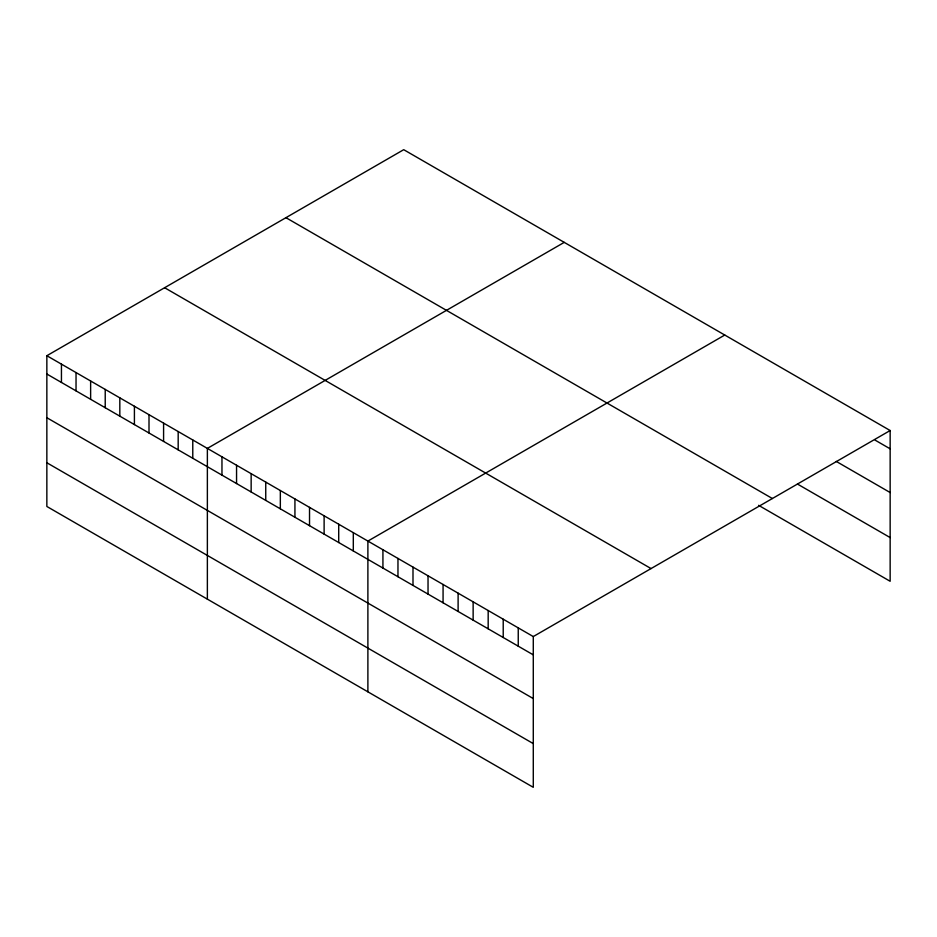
<?xml version="1.0" encoding="UTF-8"?>
<svg xmlns="http://www.w3.org/2000/svg" width="937" height="937" viewBox="0 0 937 937"><rect width="100%" height="100%" fill="white"/><g stroke="black" fill="none" stroke-linecap="round" stroke-linejoin="round"><path stroke-width="1.41" d="M46.85 355.72L533.282 636.563L533.282 787.314L46.85 506.472L46.85 355.72L403.718 149.686L890.15 430.528L890.15 581.28L758.595 505.324M564.238 242.367L207.37 448.401L207.37 599.153M724.758 335.048L367.89 541.082L367.89 691.822M533.282 636.563L890.15 430.528M875.111 440.144L890.15 448.823M836.272 461.426L890.15 492.534M797.434 484.042L890.15 537.569M285.949 217.677L772.381 498.519M164.619 287.729L651.051 568.572M46.85 374.027L533.282 654.858M46.85 417.726L533.282 698.569M46.85 462.761L533.282 743.603M518.243 627.884L518.243 646.179M503.216 619.205L503.216 637.5M488.177 610.526L488.177 628.821M473.138 601.847L473.138 620.142M458.111 593.156L458.111 611.463M443.072 584.477L443.072 602.784M428.033 575.798L428.033 594.093M412.994 567.119L412.994 585.414M397.967 558.44L397.967 576.735M382.928 549.761L382.928 568.056M353.308 532.649L353.308 550.956M338.714 524.228L338.714 542.523M324.12 515.807L324.12 534.102M309.526 507.374L309.526 525.68M294.932 498.952L294.932 517.247M280.339 490.531L280.339 508.826M265.745 482.098L265.745 500.405M251.151 473.677L251.151 491.972M236.557 465.256L236.557 483.551M221.964 456.823L221.964 475.129M192.776 439.98L192.776 458.275M178.182 431.547L178.182 449.854M163.588 423.126L163.588 441.421M149.006 414.704L149.006 432.999M134.413 406.271L134.413 424.578M119.819 397.85L119.819 416.145M105.225 389.429L105.225 407.724M90.631 380.996L90.631 399.303M76.038 372.575L76.038 390.87M61.444 364.153L61.444 382.448"/></g></svg>
